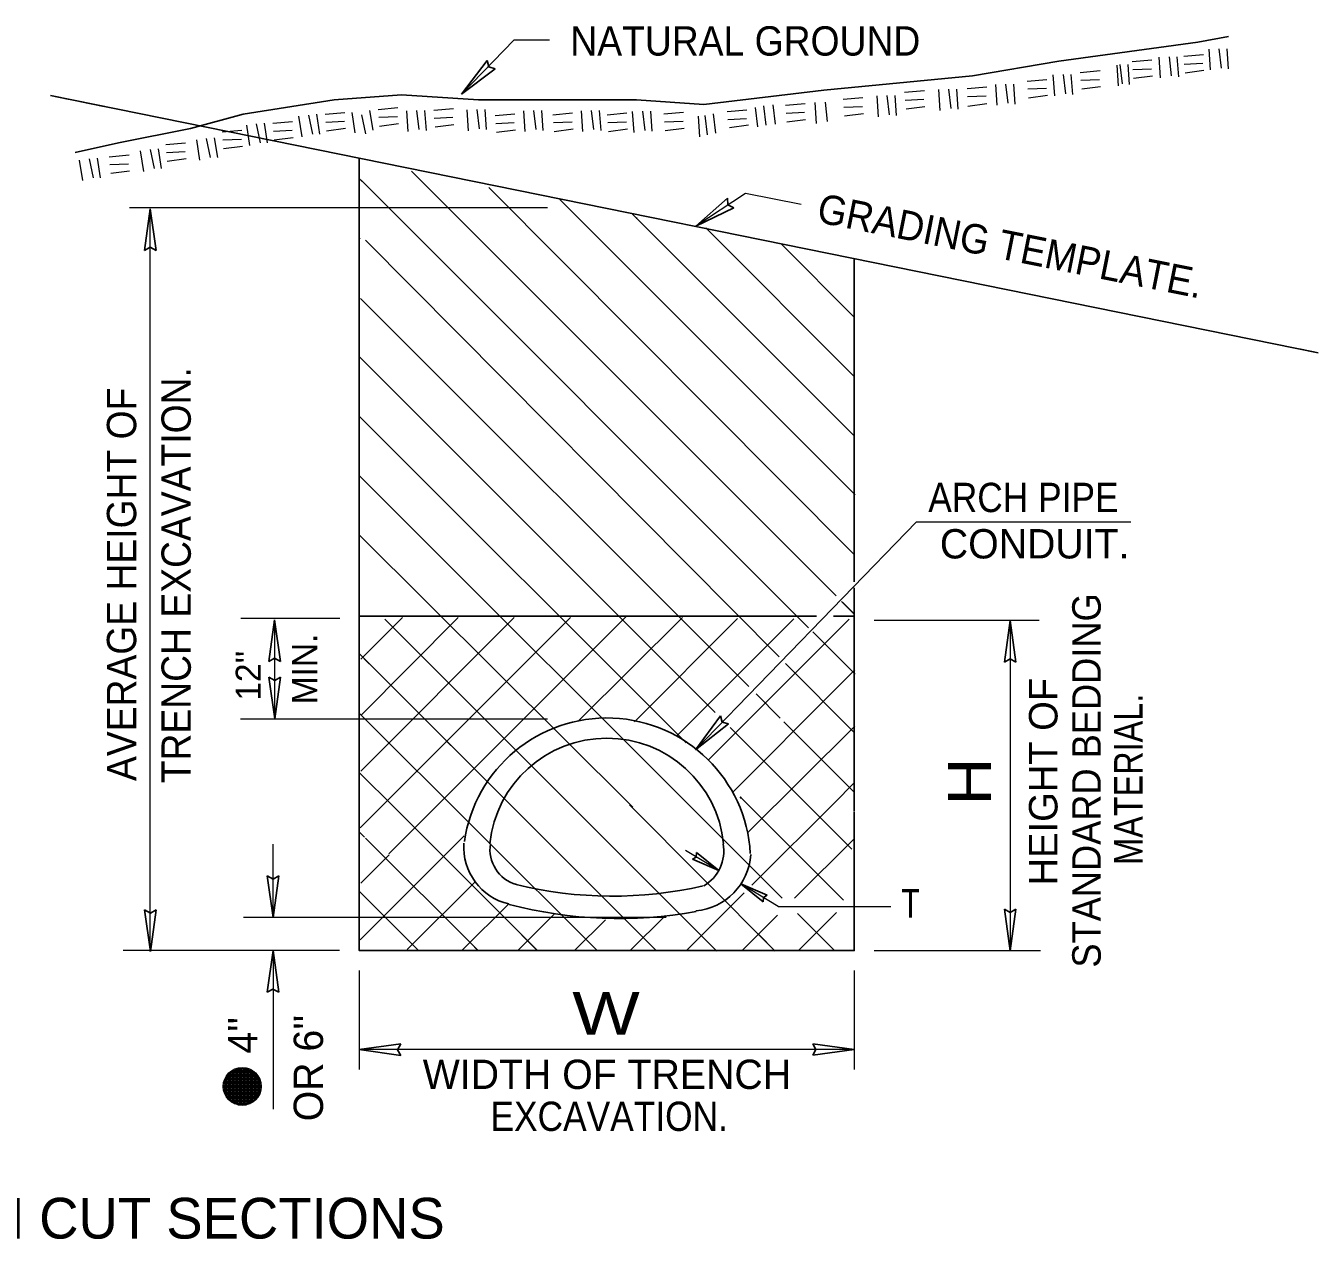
# Model space of a CAD drawing. Extents: x -23 to 389, y -283 to 18.
# Drawn here: x 219.1 to 277.3, y -177.6 to -123 of the extents above; entities that cross this region are included whole.
import ezdxf

# ---------------------------------------------------------------- set-up
doc = ezdxf.new("R2010")
doc.units = 0
doc.header["$LTSCALE"] = 0.62
doc.layers.add('1', color=7, linetype='Continuous', lineweight=13)
doc.layers.add('25', color=7, linetype='Continuous', lineweight=25)

msp = doc.modelspace()

# ---------------------------------------------------------------- linework, layer by layer
at = {"layer": '1'}
for p, q in [((270.0903, -124.3902), (270.1516, -125.3255)), ((270.5448, -124.3724), (270.6478, -125.2398)), ((270.9012, -124.3724), (270.9655, -125.2722)), ((271.2041, -124.3457), (272.0915, -124.268)), ((272.3358, -124.0337), (272.3969, -124.9691)), ((272.7902, -124.016), (272.8931, -124.8834)), ((273.1465, -124.016), (273.2109, -124.9158)), ((266.5532, -125.0762), (267.4405, -124.9987)), ((268.195, -124.7466), (268.2561, -125.6818)), ((268.3352, -124.7288), (268.4381, -125.5962)), ((268.6915, -124.7288), (268.7559, -125.6286)), ((268.8875, -124.5952), (269.7749, -124.5175)), ((268.9143, -124.9516), (269.7515, -124.9141)), ((271.2309, -124.702), (272.0681, -124.6646)), ((271.2665, -125.0941), (272.1153, -124.9841)), ((264.1653, -125.4682), (265.0527, -125.3907)), ((265.3235, -125.1921), (265.3848, -126.1273)), ((265.7779, -125.1743), (265.8809, -126.0417)), ((266.1343, -125.1743), (266.1987, -126.0741)), ((266.5798, -125.4326), (267.4171, -125.3952)), ((268.9499, -125.3435), (269.7988, -125.2336)), ((257.3936, -126.1365), (257.4548, -127.0719)), ((257.848, -126.1187), (257.951, -126.9862)), ((258.2044, -126.1187), (258.2688, -127.0186)), ((258.6499, -125.9672), (259.5373, -125.8897)), ((260.1736, -125.8514), (260.2348, -126.7867)), ((260.628, -125.8336), (260.7309, -126.7011)), ((260.9844, -125.8336), (261.0488, -126.7335)), ((261.4566, -125.8069), (262.344, -125.7292)), ((261.4833, -126.1633), (262.3205, -126.1258)), ((262.7396, -125.6198), (262.8008, -126.5551)), ((263.194, -125.6019), (263.297, -126.4695)), ((263.5504, -125.6019), (263.6148, -126.5018)), ((264.192, -125.8247), (265.0292, -125.7872)), ((264.2277, -126.2167), (265.0765, -126.1067)), ((266.6155, -125.8247), (267.4643, -125.7147)), ((234.9672, -126.7424), (235.8545, -126.6648)), ((237.462, -126.7781), (238.3493, -126.7005)), ((251.9254, -126.6647), (252.0283, -127.5322)), ((252.3034, -126.5807), (252.4064, -127.4482)), ((252.7236, -126.5387), (252.8265, -127.4063)), ((253.2861, -126.5553), (254.1734, -126.4777)), ((254.6138, -126.4395), (254.675, -127.3747)), ((255.0681, -126.4217), (255.1711, -127.2892)), ((255.8878, -126.2881), (256.7753, -126.2104)), ((255.9146, -126.6444), (256.7518, -126.607)), ((258.6767, -126.3236), (259.5138, -126.2862)), ((258.7123, -126.7157), (259.5612, -126.6057)), ((261.4993, -126.5947), (262.3482, -126.4847)), ((230.227, -127.3662), (231.1144, -127.2885)), ((231.3853, -127.0543), (231.5279, -127.9809)), ((231.8308, -127.0008), (232.009, -127.8562)), ((232.1872, -126.9652), (232.3298, -127.8562)), ((232.5793, -126.9563), (233.4667, -126.8787)), ((232.606, -127.3127), (233.4433, -127.2752)), ((233.7733, -126.8761), (233.9158, -127.8027)), ((234.2188, -126.9812), (234.3969, -127.8365)), ((234.5751, -126.787), (234.7177, -127.678)), ((234.9938, -127.0988), (235.8312, -127.0613)), ((236.2413, -126.8047), (236.3025, -127.7402)), ((236.6958, -126.787), (236.7987, -127.6544)), ((237.0522, -126.787), (237.1165, -127.6868)), ((237.4887, -127.1345), (238.3259, -127.097)), ((238.9499, -126.7691), (239.0112, -127.7045)), ((239.4043, -126.7513), (239.5073, -127.6188)), ((239.7607, -126.7513), (239.8251, -127.6512)), ((240.2241, -127.0187), (241.1114, -126.941)), ((241.4982, -126.8047), (241.5594, -127.7402)), ((241.9527, -126.787), (242.0556, -127.6544)), ((242.309, -126.787), (242.3734, -127.6868)), ((242.8258, -126.983), (243.7132, -126.9053)), ((242.8525, -127.3394), (243.6898, -127.302)), ((244.0999, -126.8047), (244.1612, -127.7402)), ((244.5543, -126.787), (244.6573, -127.6544)), ((244.9108, -126.787), (244.9751, -127.6868)), ((245.2671, -126.983), (246.1546, -126.9053)), ((245.2939, -127.3394), (246.1311, -127.302)), ((246.3987, -126.8404), (246.4599, -127.7757)), ((246.8532, -126.8227), (246.9561, -127.6901)), ((247.2095, -126.8227), (247.2739, -127.7224)), ((247.8153, -126.9473), (248.7028, -126.8697)), ((247.8422, -127.3037), (248.6793, -127.2663)), ((249.3568, -127.0454), (249.4181, -127.9807)), ((249.6614, -127.0238), (249.7644, -127.8914)), ((250.0395, -126.9398), (250.1424, -127.8073)), ((250.6666, -126.8404), (251.554, -126.7628)), ((250.6933, -127.1968), (251.5305, -127.1593)), ((253.3129, -126.9117), (254.1501, -126.8742)), ((253.3484, -127.3037), (254.1973, -127.1938)), ((255.9503, -127.0364), (256.7991, -126.9265)), ((227.9461, -127.7582), (228.8335, -127.6806)), ((229.0332, -127.4463), (229.1757, -128.3729)), ((229.4787, -127.3928), (229.6568, -128.2482)), ((229.835, -127.3572), (229.9776, -128.2482)), ((230.2538, -127.7226), (231.091, -127.6851)), ((232.6417, -127.7047), (233.4905, -127.5947)), ((235.0295, -127.4909), (235.8783, -127.3809)), ((237.5243, -127.5265), (238.3732, -127.4166)), ((240.2508, -127.375), (241.088, -127.3376)), ((240.2864, -127.7671), (241.1353, -127.6571)), ((242.8882, -127.7314), (243.737, -127.6214)), ((245.3294, -127.7314), (246.1783, -127.6214)), ((247.8778, -127.6957), (248.7266, -127.5858)), ((250.7765, -127.5507), (251.6253, -127.4407)), ((225.4156, -128.3195), (226.303, -128.2418)), ((226.7878, -128.1056), (226.9303, -129.0322)), ((227.2333, -128.0522), (227.4115, -128.9075)), ((227.5897, -128.0165), (227.7322, -128.9075)), ((227.9728, -128.1146), (228.81, -128.0771)), ((228.0085, -128.5066), (228.8573, -128.3967)), ((230.2894, -128.1146), (231.1383, -128.0046)), ((221.5131, -129.0234), (221.6556, -129.9501)), ((221.9586, -128.9699), (222.1368, -129.8252)), ((222.315, -128.9342), (222.4575, -129.8252)), ((222.8673, -128.8719), (223.7548, -128.7943)), ((224.2573, -128.6047), (224.3999, -129.5312)), ((224.7028, -128.5511), (224.881, -129.4066)), ((225.0592, -128.5156), (225.2018, -129.4066)), ((225.4423, -128.6759), (226.2796, -128.6385)), ((225.478, -129.0679), (226.3268, -128.9579)), ((222.8942, -129.2283), (223.7313, -129.1908)), ((222.9298, -129.6203), (223.7786, -129.5104)), ((236.4569, -129.5245), (255.5739, -148.6411)), ((234.1964, -129.9352), (254.331, -150.0712)), ((239.9436, -130.2561), (256.3958, -146.7899)), ((243.1349, -130.8057), (256.4203, -144.0911)), ((242.5763, -131.1796), (223.7818, -131.1796)), ((224.7136, -164.6456), (224.7136, -131.2152)), ((246.3828, -131.431), (256.3868, -141.4351)), ((249.7043, -132.0796), (256.3868, -138.7621)), ((234.3933, -132.628), (252.9994, -151.3849)), ((253.0902, -132.7923), (256.3868, -136.0891)), ((234.1653, -135.2513), (251.636, -152.7222)), ((234.1118, -137.8711), (250.1328, -153.8919)), ((234.1118, -140.5441), (248.8205, -155.2525)), ((234.1118, -143.2171), (251.124, -160.2291)), ((259.1826, -145.2972), (249.241, -155.5663)), ((259.1826, -145.2972), (268.8191, -145.2972)), ((234.1118, -145.8901), (246.4218, -158.1516)), ((256.3331, -146.7269), (256.396, -146.7902)), ((256.3868, -149.4541), (255.8161, -148.8832)), ((255.8548, -148.922), (256.3841, -149.4513)), ((233.2455, -149.6562), (228.7905, -149.6562)), ((230.3073, -149.7123), (230.3073, -154.1673)), ((243.6099, -149.6144), (234.1469, -159.0773)), ((234.1831, -156.5285), (241.0794, -149.6144)), ((234.1831, -154.0159), (238.5668, -149.6144)), ((234.1831, -151.4855), (236.0542, -149.6144)), ((235.2666, -149.6877), (250.1982, -164.6192)), ((246.1183, -149.5722), (235.4465, -160.2441)), ((243.9841, -154.2654), (248.6529, -149.6144)), ((246.4968, -154.301), (251.1299, -149.65)), ((248.4034, -154.9426), (253.6603, -149.6678)), ((249.8113, -156.0296), (256.1551, -149.6857)), ((257.2778, -149.7302), (264.6964, -149.7302)), ((263.4011, -149.748), (263.4011, -164.6099)), ((256.4046, -152.1448), (254.5183, -150.2582)), ((234.1118, -151.2361), (234.5654, -151.6896)), ((253.2907, -151.6785), (256.372, -154.7848)), ((256.4046, -151.9667), (255.4708, -152.9035)), ((250.9161, -157.4731), (255.6196, -152.7543)), ((253.0534, -154.1396), (251.9663, -153.0524)), ((234.1118, -153.9091), (244.8216, -164.6011)), ((242.5763, -154.1852), (228.7658, -154.1852)), ((250.8051, -154.5644), (256.2733, -160.0325)), ((251.611, -159.2728), (256.4046, -154.4971)), ((256.3868, -157.4731), (253.2186, -154.3047)), ((238.0305, -155.1548), (238.4841, -155.6083)), ((234.1118, -156.5821), (235.7105, -158.1808)), ((234.1118, -156.5821), (234.8174, -157.2876)), ((256.3868, -157.0453), (255.4721, -157.9601)), ((242.1308, -164.6011), (235.6503, -158.1205)), ((246.2648, -158.037), (252.8228, -164.6188)), ((251.2546, -157.6868), (254.0668, -160.4991)), ((251.7809, -161.6513), (255.652, -157.7802)), ((230.2339, -163.113), (230.2339, -159.8143)), ((234.1474, -164.1199), (238.8323, -159.435)), ((239.4578, -164.6011), (234.3958, -159.5388)), ((253.6993, -162.2455), (256.3944, -159.5503)), ((234.1831, -161.5717), (235.4652, -160.2876)), ((251.1121, -160.2172), (253.1344, -162.2396)), ((255.8964, -162.3286), (253.9859, -160.418)), ((236.268, -164.5475), (239.3331, -161.5003)), ((234.1118, -161.9281), (236.7848, -164.6011)), ((248.8311, -164.6011), (251.4352, -161.9971)), ((234.8174, -162.6336), (236.0774, -163.8937)), ((238.7628, -164.5654), (240.8478, -162.4982)), ((247.9223, -163.113), (228.9078, -163.113)), ((241.2754, -164.5654), (242.8971, -162.9437)), ((243.8058, -164.5832), (245.1899, -163.2157)), ((246.3007, -164.6011), (247.8911, -163.0268)), ((251.3437, -164.6011), (252.9358, -163.0089)), ((253.8258, -162.931), (255.4958, -164.6011)), ((253.8742, -164.6011), (255.5834, -162.8919)), ((241.4326, -163.9028), (242.1383, -164.6085)), ((252.098, -163.8915), (252.8149, -164.6109)), ((236.3924, -164.2087), (236.7831, -164.5993)), ((244.3385, -164.1191), (244.8053, -164.5849)), ((247.0711, -164.1953), (247.4743, -164.5986)), ((233.2208, -164.6011), (223.488, -164.6011)), ((230.2339, -164.6011), (230.2339, -171.7291)), ((257.2778, -164.6011), (264.7615, -164.6011)), ((234.1118, -165.4921), (234.1118, -169.9471)), ((256.3868, -165.4921), (256.3868, -169.9471)), ((256.3868, -169.0561), (234.1118, -169.0561)), ((228.0834, -170.332), (229.6125, -170.332)), ((228.0889, -170.3212), (228.0889, -171.1027)), ((228.1303, -170.2495), (229.5657, -170.2495)), ((228.1449, -170.2275), (228.1449, -171.1964)), ((228.1471, -170.2242), (229.5488, -170.2242)), ((228.1908, -170.167), (229.5052, -170.167)), ((228.2274, -170.1255), (228.2274, -171.2983)), ((228.2539, -170.0987), (228.2539, -171.3252)), ((228.2689, -170.0845), (229.4269, -170.0845)), ((228.2975, -170.0592), (229.3983, -170.0592)), ((228.3099, -170.049), (228.3099, -171.3747)), ((228.3737, -170.002), (229.3222, -170.002)), ((228.3924, -169.9897), (228.3924, -171.4341)), ((228.4189, -169.9738), (228.4189, -171.45)), ((228.4749, -169.9439), (228.4749, -171.4799)), ((228.5303, -169.9195), (229.1656, -169.9195)), ((228.5574, -169.9091), (228.5574, -171.5147)), ((228.5839, -169.8999), (228.5839, -171.5239)), ((228.6021, -169.8942), (229.0938, -169.8942)), ((228.6399, -169.8839), (228.6399, -171.5399)), ((228.7224, -169.8675), (228.7224, -171.5563)), ((228.7489, -169.8639), (228.7489, -171.5599)), ((228.8049, -169.8592), (228.8049, -171.5646)), ((228.8874, -169.8591), (228.8874, -171.5647)), ((228.9139, -169.8607), (228.9139, -171.5632)), ((228.9699, -169.8668), (228.9699, -171.557)), ((229.0524, -169.883), (229.0524, -171.5408)), ((229.0789, -169.8899), (229.0789, -171.5339)), ((229.1349, -169.9078), (229.1349, -171.516)), ((229.2174, -169.9422), (229.2174, -171.4817)), ((229.2439, -169.9555), (229.2439, -171.4683)), ((229.2999, -169.9876), (229.2999, -171.4362)), ((229.3824, -170.0461), (229.3824, -171.3777)), ((229.4089, -170.0682), (229.4089, -171.3556)), ((229.4649, -170.1217), (229.4649, -171.3022)), ((229.5474, -170.2222), (229.5474, -171.2015)), ((229.5739, -170.2625), (229.5739, -171.1613)), ((227.9941, -170.7192), (229.7018, -170.7192)), ((227.9948, -170.7445), (229.701, -170.7445)), ((227.9957, -170.662), (229.7002, -170.662)), ((228.0019, -170.827), (229.694, -170.827)), ((228.0044, -170.5795), (229.6914, -170.5795)), ((228.0088, -170.5542), (229.687, -170.5542)), ((228.0117, -170.8842), (229.6842, -170.8842)), ((228.0173, -170.9095), (229.6786, -170.9095)), ((228.0216, -170.497), (229.6743, -170.497)), ((228.0478, -170.4145), (229.6483, -170.4145)), ((228.0574, -170.3892), (229.6384, -170.3892)), ((228.0624, -170.3774), (228.0624, -171.0464)), ((229.6299, -170.3691), (229.6299, -171.0547)), ((228.0413, -170.992), (229.6546, -170.992)), ((228.0636, -171.0492), (229.6323, -171.0492)), ((228.0749, -171.0745), (229.621, -171.0745)), ((228.1193, -171.157), (229.5765, -171.157)), ((228.1575, -171.2142), (229.5383, -171.2142)), ((228.1766, -171.2395), (229.5193, -171.2395)), ((228.2506, -171.322), (229.4453, -171.322)), ((228.3154, -171.3792), (229.3805, -171.3792)), ((228.3486, -171.4045), (229.3473, -171.4045)), ((228.4898, -171.487), (229.2061, -171.487)), ((228.6578, -171.5442), (229.0381, -171.5442))]:
    msp.add_line(p, q, dxfattribs=at)
at = {"layer": '1', "lineweight": 25}
for p, q in [((238.7204, -126.0542), (239.863, -124.5476)), ((238.7204, -126.0542), (240.227, -124.9116)), ((220.23, -126.1187), (277.254, -137.7017)), ((220.23, -126.1187), (221.0159, -126.2783)), ((221.5398, -126.3847), (222.6399, -126.6082)), ((234.1118, -129.8521), (234.2503, -129.9907)), ((249.2597, -131.991), (250.6778, -130.7403)), ((224.7127, -131.2156), (224.4553, -133.0889)), ((224.7127, -131.2156), (224.9701, -133.0889)), ((249.2597, -131.991), (250.9627, -131.1692)), ((246.5858, -131.6341), (246.6109, -131.6592)), ((234.1118, -132.5251), (234.1497, -132.5627)), ((256.3868, -133.4631), (256.3868, -148.0078)), ((276.4616, -137.5395), (277.2475, -137.699)), ((256.3868, -152.8412), (256.3868, -148.272)), ((230.3063, -149.7127), (230.0489, -151.586)), ((230.3063, -149.7127), (230.5637, -151.586)), ((234.1118, -149.5541), (254.6813, -149.5541)), ((256.3868, -149.5541), (255.4517, -149.5541)), ((263.4002, -149.7484), (263.1428, -151.6217)), ((263.4002, -149.7484), (263.6576, -151.6217)), ((230.3082, -154.167), (230.0508, -152.2937)), ((230.3082, -154.167), (230.5655, -152.2937)), ((256.3792, -152.1193), (256.4169, -152.1572)), ((256.3868, -158.3461), (256.3868, -152.8322)), ((249.2419, -155.5667), (250.3599, -154.0417)), ((249.2419, -155.5667), (250.7298, -154.3998)), ((251.2546, -157.6868), (251.3177, -157.7499)), ((234.1118, -159.2551), (234.3549, -159.4981)), ((234.1118, -159.2551), (234.2629, -159.4061)), ((247.9223, -159.7006), (248.6392, -160.4201)), ((250.2869, -160.9979), (249.2823, -160.1899)), ((250.2869, -160.9979), (249.2823, -160.1899)), ((251.1121, -160.2172), (251.5783, -160.6835)), ((250.2869, -160.9979), (249.1016, -160.4908)), ((250.2869, -160.9979), (249.1016, -160.4908)), ((230.2348, -163.1127), (229.9774, -161.2393)), ((230.2348, -163.1127), (230.4922, -161.2393)), ((251.2844, -161.5983), (252.4698, -162.1054)), ((251.2844, -161.5983), (252.289, -162.4063)), ((234.1118, -161.9281), (234.5024, -162.3187)), ((224.7145, -164.6452), (224.4572, -162.7719)), ((224.7145, -164.6452), (224.9719, -162.7719)), ((263.402, -164.6096), (263.1446, -162.7362)), ((263.402, -164.6096), (263.6594, -162.7362)), ((239.3031, -164.4463), (239.4544, -164.5976)), ((230.233, -164.6014), (229.9756, -166.4747)), ((230.233, -164.6014), (230.4903, -166.4747)), ((234.1122, -169.057), (235.9855, -168.7996)), ((234.1122, -169.057), (235.9855, -169.3143)), ((256.3865, -169.0552), (254.5132, -168.7977)), ((256.3865, -169.0552), (254.5132, -169.3125))]:
    msp.add_line(p, q, dxfattribs=at)
for points in [[(221.3349, -128.6759), (223.2772, -128.2482), (226.5205, -127.6067), (228.8905, -126.9652), (232.9891, -126.3058), (236.0185, -126.092), (239.4756, -126.3058), (244.4296, -126.3058), (246.5858, -126.3058), (249.6153, -126.5197), (255.0147, -125.8781), (261.6972, -125.2367), (265.5819, -124.5772), (271.8367, -123.7219), (273.2203, -123.468)], [(239.863, -124.5476), (239.9444, -124.8339), (240.227, -124.9116)], [(234.1118, -128.9611), (234.1118, -164.6011), (256.3868, -164.6011), (256.3868, -158.3728)], [(250.6778, -130.7403), (250.7009, -131.0371), (250.9627, -131.1692)], [(224.9701, -133.0889), (224.7101, -132.944), (224.4553, -133.0889)], [(230.5637, -151.586), (230.3037, -151.4411), (230.0489, -151.586)], [(263.6576, -151.6217), (263.3975, -151.4767), (263.1428, -151.6217)], [(230.0508, -152.2937), (230.3108, -152.4387), (230.5655, -152.2937)], [(250.3599, -154.0417), (250.446, -154.3267), (250.7298, -154.3998)], [(249.1016, -160.4908), (249.2776, -160.3897), (249.2823, -160.1899)], [(249.1016, -160.4908), (249.2776, -160.3897), (249.2823, -160.1899)], [(229.9774, -161.2393), (230.2374, -161.3842), (230.4922, -161.2393)], [(252.4698, -162.1054), (252.2938, -162.2066), (252.289, -162.4063)], [(224.4572, -162.7719), (224.7172, -162.9168), (224.9719, -162.7719)], [(263.1446, -162.7362), (263.4047, -162.8812), (263.6594, -162.7362)], [(230.4903, -166.4747), (230.2303, -166.3298), (229.9756, -166.4747)], [(235.9855, -168.7996), (235.8406, -169.0597), (235.9855, -169.3143)], [(254.5132, -169.3125), (254.6581, -169.0525), (254.5132, -168.7977)]]:
    msp.add_lwpolyline(points, dxfattribs=at)
at = {"layer": '1'}
for points in [[(238.7195, -126.0538), (241.0859, -123.6176), (242.667, -123.6176)], [(249.2588, -131.9904), (251.4863, -130.5113), (253.995, -131.0105)], [(234.1118, -151.2361), (238.4778, -155.6019), (247.4768, -164.6011)]]:
    msp.add_lwpolyline(points, dxfattribs=at)
msp.add_circle((228.8479, -170.7119), 0.8538, dxfattribs=at)
at = {"layer": '1', "lineweight": 25}
for centre, radius, start, end in [((245.2493, -160.6004), 6.4687, 3.32794, 171.96728), ((245.2493, -160.3242), 5.2836, 5.71151, 174.19512), ((241.4358, -159.95), 2.6195, 175.91399, 257.00537), ((241.6408, -160.048), 1.6483, 170.99439, 254.01424), ((248.6975, -160.1192), 1.8176, 300.33599, 10.42996), ((249.0004, -160.0925), 2.7354, 275.43258, 356.06951), ((245.4988, -143.903), 18.2477, 256.27343, 282.94796), ((245.8017, -143.5556), 19.602, 255.38719, 280.20971)]:
    msp.add_arc(centre, radius, start, end, dxfattribs=at)
at = {"layer": '1'}
msp.add_arc((228.8391, -170.7238), 0.792, 0, 359.99998, dxfattribs=at)
at = {"layer": '25', "lineweight": 13}
for p, q in [((250.2868, -160.9986), (248.7918, -160.1008)), ((252.9675, -162.6083), (251.2845, -161.5977)), ((252.9675, -162.6083), (258.0359, -162.6083))]:
    msp.add_line(p, q, dxfattribs=at)

# ---------------------------------------------------------------- texts
at = {"layer": '1'}
for s, height, width, p in [('NATURAL GROUND', 1.32, 0.95, (243.6097, -124.3225)), ('ARCH PIPE', 1.32, 0.9, (259.7117, -144.8671)), ('T', 1.283, 0.8, (258.4939, -163.1125)), ('W', 1.925, 1.25, (243.6962, -168.385)), ('EXCAVATION.', 1.32, 0.9, (240.0169, -172.7174))]:
    msp.add_text(s, height=height, dxfattribs=dict(at, width=width)).set_placement(p)
for s, height, rotation, width, p in [('GRADING TEMPLATE.', 1.32, 348.701, 0.95, (254.6453, -131.8051)), ('TRENCH EXCAVATION.', 1.32, 90, 0.95, (226.5343, -157.0692)), ('AVERAGE HEIGHT OF', 1.32, 90, 0.95, (224.0789, -156.969)), ('STANDARD BEDDING', 1.283, 90, 0.95, (267.4723, -165.366)), ('MATERIAL.', 1.283, 90, 0.85, (269.3573, -160.7403)), ('H', 1.925, 90, 1.15, (262.5305, -158.0602))]:
    msp.add_text(s, height=height, rotation=rotation, dxfattribs=dict(at, width=width)).set_placement(p)
for s, height, p in [('CONDUIT.', 1.32, (260.2344, -146.9522)), ('WIDTH OF TRENCH', 1.32, (236.97, -170.8283)), ('TRENCH EXCAVATION IN CUT SECTIONS', 1.833, (189.206, -177.5607))]:
    msp.add_text(s, height=height, dxfattribs=at).set_placement(p)
for s, height, p in [('MIN.', 1.127, (232.2206, -153.5163)), ("12''", 1.127, (229.6816, -153.3542)), ('HEIGHT OF', 1.283, (265.5263, -161.6674)), ("4''", 1.32, (229.5282, -169.2407)), ("OR 6''", 1.32, (232.4831, -172.2821))]:
    msp.add_text(s, height=height, rotation=90, dxfattribs=at).set_placement(p)

doc.saveas('drawing.dxf')
